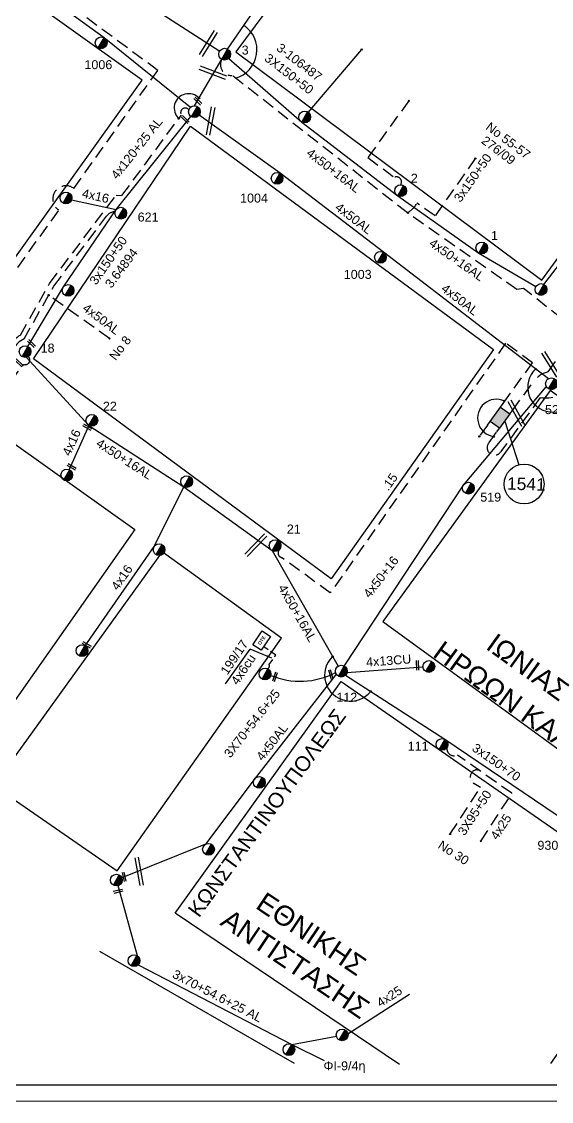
# Model space of a CAD drawing. Header units: millimetres. Extents: x 864 to 3062, y 833 to 2619.
# Drawn here: x 1488.5 to 1594.9, y 841.5 to 1058.2 of the extents above; entities that cross this region are included whole.
import ezdxf
from ezdxf.enums import TextEntityAlignment as Align

# ---------------------------------------------------------------- set-up
doc = ezdxf.new("R2010")
doc.units = ezdxf.units.MM
doc.linetypes.add('DASHED', pattern=[19.05, 12.7, -6.35])
for name, color, linetype, lineweight in [('.10', 7, 'Continuous', 30), ('.15', 7, 'Continuous', 30), ('3x150+50', 7, 'Continuous', 30), ('3x150+50CU', 7, 'Continuous', 30), ('3x150+70', 7, 'Continuous', 30), ('3x150+70AL', 7, 'DASHED', 30), ('3x70+54.6+25 AL', 7, 'SYN_LINE', 30), ('3X95+50', 7, 'Continuous', 30), ('4x120+25 AL', 7, 'SYN_LINE', 30), ('4x13CU', 7, 'Continuous', 30), ('4x16', 7, 'Continuous', 30), ('4x25', 7, 'Continuous', 30), ('4x50+16', 7, 'Continuous', 30), ('4x50+16AL', 7, 'Continuous', 30), ('4x50AL', 7, 'Continuous', 30), ('4x50CU', 7, 'Continuous', 30), ('text διευθύνσεων', 250, 'Continuous', 30), ('Υπόβαθρο ΔΕΗ', 7, 'Continuous', 30)]:
    doc.layers.add(name, color=color, linetype=linetype, lineweight=lineweight)
for name, color, linetype in [('Link Box 4 Διευθύνσεων', 7, 'Continuous'), ('Pillar OTE', 7, 'Continuous'), ('TEXT ΚΑΛΩΔΙΩΝ', 7, 'Continuous'), ('Άγνωστα', 7, 'Continuous'), ('Επιγραφές - Σχήματα', 7, 'Continuous'), ('Μηχανική τομή', 7, 'Continuous'), ('Στύλος ΦΜ', 7, 'Continuous'), ('Στύλος ΦΜ @ 1', 7, 'Continuous'), ('Συνδέσεις', 7, 'Continuous'), ('Συνεστραμμένα ΧΤ   3x70+54.6+25 AL', 7, 'SYN_LINE'), ('Τομή', 7, 'Continuous'), ('Υπόγεια καλώδια Παροχών ΧΤ   4x50AL', 7, 'DASHED'), ('Υπόγεια καλώδια Παροχών ΧΤ   4x6', 7, 'DASHED')]:
    doc.layers.add(name, color=color, linetype=linetype)
doc.styles.add('arial', font='arial.ttf')
doc.styles.get("Standard").update_dxf_attribs({"font": 'arial.ttf'})
doc.linetypes.add('PRANES_1r', pattern='A,0.5,[137,SPECLINE.shx,S=1,R=180,X=0,Y=0],0.5', length=1)
doc.linetypes.add('SYN_LINE', pattern='A,0.5,-0.0001,["/\\/\\/\\/",Standard,S=0.1,R=0,X=0,Y=-0.05],-0.25', length=0.7501)
doc.dimstyles.new('ISO-25', dxfattribs={"dimtxt": 2.5, "dimasz": 2.5, "dimexe": 1.25, "dimexo": 0.625, "dimtad": 1, "dimtxsty": 'Standard', "dimcen": 2.5, "dimadec": 0, "dimazin": 0, "dimtfac": 1, "dimtmove": 0, "dimatfit": 3, "dimfxl": 1, "dimarcsym": 0})

# ---------------------------------------------------------------- blocks, each defined once
blk = doc.blocks.new('ΥΠΑΡΧΩΝ ΤΣΙΜΕΝΤΕΝΙΟΣ ΣΤΥΛΟΣ')
at = {"layer": 'Στύλος ΦΜ'}
blk.add_hatch(color=7, dxfattribs=at).paths.add_polyline_path([(-1.29, -2.28, 0.574793), (2.62, 0, 0.268822), (1.3, 2.27)])
at = {"layer": 'Στύλος ΦΜ', "color": 7}
blk.add_line((-1.29, -2.28), (1.3, 2.27), dxfattribs=at)
blk.add_circle((0, 0), 2.62, dxfattribs=at)
at = {"layer": 'Στύλος ΦΜ', "flags": 4}
for tag, p in [('ΑΡΙΘΜΟΣ', (-4.68, 8.05)), ('ΤΥΠΟΣ', (-4.91, 3.03))]:
    blk.add_attdef(tag, p, '', height=4, dxfattribs=at)
blk = doc.blocks.new('LINK BOX 4 ΑΝΑΧΩΡΗΣΕΩΝ')
at = {"layer": 'Link Box 4 Διευθύνσεων', "ltscale": 40}
blk.add_hatch(color=256, dxfattribs=at).paths.add_polyline_path([(-3.54, 0), (-3.54, -4.67), (3.54, -4.67), (3.54, 0)])
for p, q in [((-3.54, 0), (-5.33, 0)), ((5.33, 0), (3.54, 0)), ((-3.54, -4.67), (-5.33, -4.67)), ((5.33, -4.67), (3.54, -4.67))]:
    blk.add_line(p, q, dxfattribs=at)
blk.add_lwpolyline([(-3.54, -4.67), (-3.54, 0), (3.54, 0), (3.54, -4.67)], close=True, dxfattribs=at)
blk = doc.blocks.new('ΤΟΜΗ')
at = {"layer": 'Τομή', "ltscale": 40}
for p, q in [((-5.68, 0), (17.06, 0)), ((-5.68, -2.77), (17.06, -2.77))]:
    blk.add_line(p, q, dxfattribs=at)
blk = doc.blocks.new('_ΣΥΝΔΕΣΗ')
at = {"layer": 'Συνδέσεις', "linetype": 'SYN_LINE', "ltscale": 40}
blk.add_hatch(color=256, dxfattribs=at).paths.add_polyline_path([(0.5, -0.01, 1), (-0.5, -0.01, 1)])
at = {"layer": 'Συνδέσεις'}
blk.add_circle((0, -0.01), 0.5, dxfattribs=at)
blk = doc.blocks.new('ΜΗΧΑΝΙΚΗ ΤΟΜΗ')
at = {"layer": 'Μηχανική τομή', "ltscale": 40}
for p, q in [((-1.89, 0.78), (5.69, 0.78)), ((-1.89, -0.77), (5.69, -0.77))]:
    blk.add_line(p, q, dxfattribs=at)
blk = doc.blocks.new('PILLAR ΟΤΕ')
at = {"layer": 'Pillar OTE', "ltscale": 40}
blk.add_lwpolyline([(-3.31, 2.02), (3.39, 2.02), (3.39, -1.99), (-3.31, -1.99)], close=True, dxfattribs=at)
at = {"layer": 'Pillar OTE', "insert": (-1.81, 0.71), "char_height": 1.3575, "width": 109.961, "attachment_point": 1}
blk.add_mtext('{\\fArial|b1|i0|c161|p34;OTE}', dxfattribs=at)

msp = doc.modelspace()

# ---------------------------------------------------------------- linework, layer by layer
at = {"layer": '.10', "color": 62, "linetype": 'DASHED', "lineweight": -3, "ltscale": 0.2}
msp.add_lwpolyline([(1566.26, 1042.33), (1558.04, 1030.95), (1563.36, 1026.97, -0.781795), (1564.61, 1025.47, -17.40251)], format="xyb", dxfattribs=at)
at = {"layer": '.15', "color": 151, "linetype": 'DASHED', "lineweight": -3, "ltscale": 0.2}
msp.add_lwpolyline([(1585.2, 981.58), (1591.12, 989.76), (1585.7, 993.69), (1550.51, 943.57), (1540.82, 950.63, -0.636899), (1540.37, 952.38, 29.117727)], format="xyb", dxfattribs=at)
at = {"layer": '3x150+50', "color": 62, "linetype": 'DASHED', "lineweight": -3, "ltscale": 0.2}
msp.add_lwpolyline([(1453.07, 971.91), (1460.29, 966.83), (1464.96, 973.48), (1463.34, 974.87), (1496.03, 1020.4, -1.041054), (1499.01, 1024.76), (1515.89, 1048.42), (1476.02, 1077.9, -0.382378), (1473.28, 1076.15, -0.34661)], format="xyb", dxfattribs=at)
at = {"layer": '3x150+50', "color": 27, "linetype": 'DASHED', "lineweight": -3, "ltscale": 0.2}
msp.add_lwpolyline([(1599.93, 996.31), (1589.26, 1004.68), (1587.97, 1004.45), (1565.99, 1019.84), (1530.83, 1047.42, -0.599316), (1528.71, 1050.66, -0.152996)], format="xyb", dxfattribs=at)
at = {"layer": '3x150+50', "color": 6, "linetype": 'DASHED', "lineweight": -3, "ltscale": 0.2}
msp.add_lwpolyline([(1452.36, 970.9), (1462.88, 963.5, -0.091629), (1465.46, 964.2), (1485.37, 989.92, -0.286309), (1488.29, 995.3), (1494.15, 1005.69), (1507.51, 1023.39), (1508.66, 1023.32), (1520.6, 1039.47, -0.949315), (1522.12, 1040.53, 0.929723)], format="xyb", dxfattribs=at)
at = {"layer": '3x150+50', "color": 27, "linetype": 'DASHED', "lineweight": -3, "ltscale": 0.2}
msp.add_lwpolyline([(1579.61, 1030.77), (1571.53, 1019.24), (1567.89, 1021.79)], dxfattribs=at)
at = {"layer": '3x150+50', "color": 2, "linetype": 'DASHED', "lineweight": -3, "ltscale": 0.2}
msp.add_lwpolyline([(1451.65, 969.89), (1462.59, 962.2, -0.141449), (1465.97, 963.22), (1486.4, 989.62, -0.322041), (1489.02, 994.56), (1494.99, 1005.14), (1505.58, 1019.17, -0.218357), (1507.31, 1020.1)], format="xyb", dxfattribs=at)
at = {"layer": '3x150+50', "color": 151, "linetype": 'DASHED', "lineweight": -3, "ltscale": 0.2}
msp.add_lwpolyline([(1624.49, 958.24), (1628.4, 963.73), (1626.02, 965.45, 0.299679), (1622.01, 968.28), (1599.07, 984.88, -0.225732), (1592.66, 982.78), (1584.7, 971.86, -1.070602), (1582.4, 973.75), (1583.96, 975.9)], format="xyb", dxfattribs=at)
at = {"layer": '3x150+50', "color": 27, "linetype": 'DASHED', "lineweight": -3, "ltscale": 0.2}
msp.add_arc((1563.29, 1024.38), 5.28, 300.752, 330.605, dxfattribs=at)
at = {"layer": '3x150+50CU', "color": 1, "linetype": 'DASHED', "lineweight": -3, "ltscale": 0.2}
msp.add_lwpolyline([(1450.95, 968.89), (1462.43, 960.81, -0.269437), (1467.7, 961.97), (1488.95, 989.43, 0.811928), (1489.88, 991.03)], format="xyb", dxfattribs=at)
at = {"layer": '3x150+70', "color": 151, "linetype": 'Continuous', "lineweight": -3, "ltscale": 0.2}
msp.add_lwpolyline([(1553.56, 927.07), (1573.52, 914.2), (1598.31, 897.44), (1618, 882.07)], dxfattribs=at)
at = {"layer": '3x150+70', "color": 151, "linetype": 'DASHED', "lineweight": -3, "ltscale": 0.2}
msp.add_lwpolyline([(1586.96, 903.36), (1576.01, 911.03, -0.573425), (1573.9, 912.5)], format="xyb", dxfattribs=at)
at = {"layer": '3x150+70AL', "color": 27, "linetype": 'DASHED', "lineweight": -3, "ltscale": 0.2}
msp.add_lwpolyline([(1587.09, 980.21), (1591.4, 986.11, -0.189613), (1594.27, 987.92), (1599.93, 996.31, -0.334068), (1601.22, 999.89), (1615.18, 1018.35, -0.968517), (1623.82, 1023.15, 11.799266)], format="xyb", dxfattribs=at)
at = {"layer": '3x150+70AL', "color": 151, "linetype": 'DASHED', "lineweight": -3, "ltscale": 0.2}
msp.add_lwpolyline([(1582.07, 977.27), (1580.42, 974.99)], dxfattribs=at)
at = {"layer": '3x70+54.6+25 AL', "color": 62, "linetype": 'SYN_LINE', "lineweight": -3, "ltscale": 15}
msp.add_lwpolyline([(1511.95, 868.94), (1542.77, 852.95), (1549.26, 849.74)], dxfattribs=at)
at = {"layer": '3x70+54.6+25 AL', "color": 62, "linetype": 'SYN_LINE', "lineweight": -3, "ltscale": 8}
msp.add_lwpolyline([(1542.77, 852.95), (1551.72, 854.66)], dxfattribs=at)
at = {"layer": '3X95+50', "color": 151, "linetype": 'DASHED', "lineweight": -3, "ltscale": 0.2}
msp.add_lwpolyline([(1574.57, 895.2), (1580.63, 904.54), (1579.31, 905.35, -0.783054), (1580.18, 908.11, -1.142455)], format="xyb", dxfattribs=at)
at = {"layer": '4x120+25 AL', "color": 6, "linetype": 'SYN_LINE', "lineweight": -3, "ltscale": 10}
msp.add_lwpolyline([(1523.27, 1041.31), (1528.71, 1050.66)], dxfattribs=at)
at = {"layer": '4x120+25 AL', "color": 2, "linetype": 'SYN_LINE', "lineweight": -3, "ltscale": 15}
msp.add_lwpolyline([(1507.51, 1020.49), (1522.49, 1039.21)], dxfattribs=at)
at = {"layer": '4x120+25 AL', "color": 1, "linetype": 'SYN_LINE', "lineweight": -3, "ltscale": 15}
msp.add_lwpolyline([(1489.81, 993.03), (1496.94, 1005), (1507.51, 1020.49)], dxfattribs=at)
at = {"layer": '4x13CU', "color": 2, "linetype": 'Continuous', "lineweight": -3, "ltscale": 0.2}
msp.add_lwpolyline([(1553.85, 927.59), (1569.1, 928.72)], dxfattribs=at)
at = {"layer": '4x16', "color": 2, "linetype": 'Continuous', "lineweight": -3, "ltscale": 0.2}
msp.add_lwpolyline([(1498.56, 1022.48), (1507.51, 1020.49)], dxfattribs=at)
at = {"layer": '4x16', "color": 173, "linetype": 'SYN_LINE', "lineweight": -3, "ltscale": 10}
msp.add_lwpolyline([(1502.05, 977.18), (1498.08, 968.32)], dxfattribs=at)
at = {"layer": '4x16', "color": 173, "linetype": 'SYN_LINE', "lineweight": -3, "ltscale": 15}
msp.add_lwpolyline([(1501.32, 932.95), (1515.17, 952.92), (1521.09, 964.9)], dxfattribs=at)
at = {"layer": '4x25', "color": 151, "linetype": 'DASHED', "lineweight": -3, "ltscale": 0.2}
msp.add_lwpolyline([(1580.73, 893.76), (1586.96, 903.36)], dxfattribs=at)
at = {"layer": '4x25', "color": 62, "linetype": 'SYN_LINE', "lineweight": -3, "ltscale": 15}
msp.add_lwpolyline([(1554.03, 855.1), (1566.4, 863.06)], dxfattribs=at)
at = {"layer": '4x50+16', "color": 27, "linetype": 'Continuous', "lineweight": -3, "ltscale": 0.2}
msp.add_lwpolyline([(1529.88, 1052.71), (1545.33, 1075.19), (1557.9, 1092.37), (1573.99, 1110.99)], dxfattribs=at)
at = {"layer": '4x50+16AL', "color": 133, "linetype": 'Continuous', "lineweight": -3, "ltscale": 0.2}
msp.add_lwpolyline([(1448.11, 1112.24), (1469.11, 1094.57), (1490.93, 1078.69), (1508.07, 1065.39), (1528.3, 1052.32)], dxfattribs=at)
at = {"layer": '4x50+16AL', "color": 62, "linetype": 'Continuous', "lineweight": -3, "ltscale": 0.2}
for points in [[(1530.11, 1050.84), (1544.78, 1038.05), (1564.04, 1023.27), (1580.33, 1011.78), (1591.79, 1005.07)], [(1593.39, 1005.49), (1607.82, 1024.22)]]:
    msp.add_lwpolyline(points, dxfattribs=at)
at = {"layer": '4x50+16AL', "color": 173, "linetype": 'Continuous', "lineweight": -3, "ltscale": 0.2}
msp.add_lwpolyline([(1489.48, 990.86), (1502.05, 977.18), (1521.09, 964.9), (1538.84, 952.06)], dxfattribs=at)
at = {"layer": '4x50+16AL', "color": 151, "linetype": 'Continuous', "lineweight": -3, "ltscale": 0.2}
msp.add_lwpolyline([(1538.84, 952.06), (1552.07, 928.87)], dxfattribs=at)
at = {"layer": '4x50AL', "color": 6, "linetype": 'Continuous', "lineweight": -3, "ltscale": 0.2}
msp.add_lwpolyline([(1522.44, 1041.01), (1505.08, 1054.99), (1487.21, 1067.98), (1473.05, 1078.02), (1459.39, 1087.66), (1441.38, 1099.85)], dxfattribs=at)
at = {"layer": '4x50AL', "color": 30, "linetype": 'Continuous', "lineweight": -3, "ltscale": 0.2}
msp.add_lwpolyline([(1594.31, 986.55), (1561.16, 1011.95), (1540.41, 1027.79), (1524.18, 1039.45)], dxfattribs=at)
at = {"layer": '4x50AL', "color": 2, "linetype": 'DASHED', "lineweight": -3, "ltscale": 0.2}
msp.add_lwpolyline([(1506.18, 994.64), (1493.96, 1003.31)], dxfattribs=at)
at = {"layer": '4x50AL', "color": 2, "linetype": 'Continuous', "lineweight": -3, "ltscale": 0.2}
for points in [[(1553.29, 928.9), (1577.22, 965.2), (1593.87, 984.96)], [(1551.7, 927.26), (1535.25, 906.15), (1525.44, 893.13), (1508.65, 886.39)]]:
    msp.add_lwpolyline(points, dxfattribs=at)
at = {"layer": '4x50AL', "color": 62, "linetype": 'Continuous', "lineweight": -3, "ltscale": 0.2}
msp.add_lwpolyline([(1507.75, 885.12), (1511.7, 870.79)], dxfattribs=at)
at = {"layer": '4x50CU', "color": 62, "linetype": 'SYN_LINE', "lineweight": -3, "ltscale": 15}
msp.add_lwpolyline([(1546.09, 1040.01), (1556.82, 1052.63)], dxfattribs=at)
at = {"layer": 'Άγνωστα', "linetype": 'Continuous', "ltscale": 0.2}
for centre, radius, start, end in [((1529.91, 1052.55), 5.87, 284.7907, 57.4703), ((1595.12, 984.85), 4.99, 132.7179, 328.9692), ((1583.84, 978.69), 3.76, 64.5979, 261.7591)]:
    msp.add_arc(centre, radius, start, end, dxfattribs=at)
at = {"layer": 'Επιγραφές - Σχήματα', "lineweight": -3}
msp.add_lwpolyline([(863.7, 1860.67), (3062.46, 1860.7), (3062.47, 841.56), (863.7, 841.54)], close=True, dxfattribs=at)
at = {"layer": 'Συνεστραμμένα ΧΤ   3x70+54.6+25 AL', "color": 2, "linetype": 'SYN_LINE', "lineweight": -2, "ltscale": 15}
msp.add_arc((1544.44, 941.25), 15.4, 247.4747, 297.54, dxfattribs=at)
at = {"layer": 'Υπόβαθρο ΔΕΗ', "lineweight": -3}
for points in [[(895.62, 1848.12), (2896.63, 1848.12), (2896.63, 844.79), (895.62, 844.79)], [(1602.79, 1067.71), (1564.14, 1096.05), (1531.55, 1052.18), (1592.99, 1006.31), (1607.56, 1026.33)], [(1449.59, 1091.59), (1416.85, 1046.34), (1479.48, 1000.13), (1512.73, 1046.47)], [(1583.3, 992.44), (1550.69, 946.42), (1490.9, 990.58), (1522.46, 1037.24)], [(1594.67, 984.17), (1561.06, 937.81), (1624.66, 891.56), (1658.5, 938.7)], [(1511.27, 956.28), (1479.43, 911.02), (1447.26, 933.91), (1481.17, 977.74)], [(1540.73, 934.53), (1516.73, 951.84), (1482.88, 904.92), (1507.72, 887.83)]]:
    msp.add_lwpolyline(points, close=True, dxfattribs=at)
for points in [[(1585.52, 978.06), (1588.33, 969.28)], [(1564.39, 848.92), (1519.33, 879.31), (1552.71, 925.81), (1617.27, 880.95), (1594.7, 849.15)], [(1504.17, 871.71), (1543.23, 849.21)]]:
    msp.add_lwpolyline(points, dxfattribs=at)
at = {"layer": 'Υπόβαθρο ΔΕΗ', "lineweight": -3, "ltscale": 0.1}
msp.add_lwpolyline([(1529.44, 925.32), (1534.39, 932.32)], dxfattribs=at)
at = {"layer": 'Υπόβαθρο ΔΕΗ', "lineweight": -3}
msp.add_circle((1589.42, 965.43), 4, dxfattribs=at)
for centre, radius, start, end in [((1522.04, 1040.88), 2.88, 42.7603, 227.0795), ((1554.56, 927.06), 5.19, 133.9046, 321.285)]:
    msp.add_arc(centre, radius, start, end, dxfattribs=at)
at = {"layer": 'Υπόγεια καλώδια Παροχών ΧΤ   4x6', "color": 2, "linetype": 'DASHED', "lineweight": -2, "ltscale": 0.1}
msp.add_lwpolyline([(1537.98, 928.32, 0.317959), (1538.23, 929.18), (1539.56, 931.06), (1537.13, 932.78)], format="xyb", dxfattribs=at)

# ---------------------------------------------------------------- block references
at = {"layer": 'Link Box 4 Διευθύνσεων', "lineweight": -3, "xscale": 0.4999999999999999, "yscale": 0.4999999999999999, "zscale": 0.4999999999999999, "rotation": 234.0561363786945}
msp.add_blockref('LINK BOX 4 ΑΝΑΧΩΡΗΣΕΩΝ', (1585.52, 978.06), dxfattribs=at)
at = {"layer": 'Pillar OTE', "xscale": 0.4999999999999998, "yscale": 0.4999999999999998, "zscale": 0.4999999999999998, "rotation": 55.99037191099755}
msp.add_blockref('PILLAR ΟΤΕ', (1536.7, 933.99), dxfattribs=at)
at = {"layer": 'Μηχανική τομή', "lineweight": -3, "xscale": 0.2499999999999462, "yscale": 0.2499999999999462, "zscale": 0.4999999999999997}
for p, rotation in [((1524.24, 1041.96), 135.6299564196613), ((1521.72, 1038.24), 135.6299564196613), ((1490.87, 993.27), 135.6299564196613), ((1488.35, 989.44), 135.6299564196613), ((1502.17, 976.57), 151.2011944064243), ((1499, 968.61), 151.2011944064243), ((1502.05, 932.9), 151.2011944064243), ((1568.04, 928.57), 91.97795076314684), ((1539.52, 927.14), 251.8139040299997), ((1550.44, 927.72), 286.3232298346506), ((1509.25, 886.14), 101.9545352187859), ((1508.37, 883.78), 192.7102332301893)]:
    msp.add_blockref('ΜΗΧΑΝΙΚΗ ΤΟΜΗ', p, dxfattribs=dict(at, rotation=rotation))
at = {"layer": 'Στύλος ΦΜ @ 1', "lineweight": -3, "ltscale": 40}
ref = msp.add_blockref('ΥΠΑΡΧΩΝ ΤΣΙΜΕΝΤΕΝΙΟΣ ΣΤΥΛΟΣ', (1504.5, 1053.97), dxfattribs=dict(at, xscale=0.4499999999998611, yscale=0.4499999999998611, zscale=0.4499999999998611))
ref.add_attrib('ΤΥΠΟΣ', '1006', (1501.14, 1048.69), dxfattribs={"layer": 'Στύλος ΦΜ', "height": 1.8, "flags": 4})
ref = msp.add_blockref('ΥΠΑΡΧΩΝ ΤΣΙΜΕΝΤΕΝΙΟΣ ΣΤΥΛΟΣ', (1529.29, 1051.69), dxfattribs=dict(at, xscale=0.4499999999997667, yscale=0.4499999999997667, zscale=0.4499999999997667))
ref.add_attrib('ΤΥΠΟΣ', '3', (1532.71, 1051.62), dxfattribs={"layer": 'Στύλος ΦΜ', "height": 1.8, "flags": 4})
for p, xscale, yscale, zscale in [((1523.23, 1040.14), 0.4499999999998181, 0.4499999999998181, 0.4499999999998181), ((1545.37, 1039.08), 0.4499999999998181, 0.4499999999998181, 0.4499999999998181), ((1497.44, 1022.84), 0.449999999999818, 0.449999999999818, 0.449999999999818), ((1592.8, 1004.47), 0.4499999999998181, 0.4499999999998181, 0.4499999999998181), ((1497.87, 1004.28), 0.4499999999998181, 0.4499999999998181, 0.4499999999998181), ((1497.6, 967.25), 0.449999999999818, 0.449999999999818, 0.449999999999818), ((1521.68, 965.92), 0.449999999999818, 0.449999999999818, 0.449999999999818), ((1516.14, 952.25), 0.4499999999998181, 0.4499999999998181, 0.4499999999998181), ((1500.65, 931.98), 0.4499999999998181, 0.4499999999998181, 0.4499999999998181), ((1570.28, 928.81), 0.4499999999998181, 0.4499999999998181, 0.4499999999998181), ((1537.4, 927.3), 0.4499999999998181, 0.4499999999998181, 0.4499999999998181), ((1536.26, 905.55), 0.4499999999998181, 0.4499999999998181, 0.4499999999998181), ((1526.06, 892.13), 0.4499999999998181, 0.4499999999998181, 0.4499999999998181), ((1507.56, 885.95), 0.4499999999998181, 0.4499999999998181, 0.4499999999998181), ((1511.11, 869.77), 0.4499999999998181, 0.4499999999998181, 0.4499999999998181), ((1552.88, 854.88), 0.4499999999998181, 0.4499999999998181, 0.4499999999998181), ((1542.19, 851.93), 0.4499999999998181, 0.4499999999998181, 0.4499999999998181)]:
    msp.add_blockref('ΥΠΑΡΧΩΝ ΤΣΙΜΕΝΤΕΝΙΟΣ ΣΤΥΛΟΣ', p, dxfattribs=dict(at, xscale=xscale, yscale=yscale, zscale=zscale))
ref = msp.add_blockref('ΥΠΑΡΧΩΝ ΤΣΙΜΕΝΤΕΝΙΟΣ ΣΤΥΛΟΣ', (1539.82, 1026.77), dxfattribs=dict(at, xscale=0.4499999999997751, yscale=0.4499999999997751, zscale=0.4499999999997751))
ref.add_attrib('ΤΥΠΟΣ', '1004', (1532.39, 1021.92), dxfattribs={"layer": 'Στύλος ΦΜ', "height": 1.8, "flags": 4})
ref = msp.add_blockref('ΥΠΑΡΧΩΝ ΤΣΙΜΕΝΤΕΝΙΟΣ ΣΤΥΛΟΣ', (1564.62, 1024.29), dxfattribs=dict(at, xscale=0.4499999999998356, yscale=0.4499999999998356, zscale=0.4499999999998356))
ref.add_attrib('ΤΥΠΟΣ', '2', (1566.67, 1025.9), dxfattribs={"layer": 'Στύλος ΦΜ', "height": 1.8, "flags": 4})
ref = msp.add_blockref('ΥΠΑΡΧΩΝ ΤΣΙΜΕΝΤΕΝΙΟΣ ΣΤΥΛΟΣ', (1508.44, 1019.78), dxfattribs=dict(at, xscale=0.4499999999998052, yscale=0.4499999999998052, zscale=0.4499999999998052))
ref.add_attrib('ΤΥΠΟΣ', '621', (1511.83, 1018.11), dxfattribs={"layer": 'Στύλος ΦΜ', "height": 1.8, "rotation": 360, "flags": 4})
ref = msp.add_blockref('ΥΠΑΡΧΩΝ ΤΣΙΜΕΝΤΕΝΙΟΣ ΣΤΥΛΟΣ', (1580.91, 1012.81), dxfattribs=dict(at, xscale=0.4499999999998705, yscale=0.4499999999998705, zscale=0.4499999999998705))
ref.add_attrib('ΤΥΠΟΣ', '1', (1582.77, 1014.39), dxfattribs={"layer": 'Στύλος ΦΜ', "height": 1.8, "flags": 4})
ref = msp.add_blockref('ΥΠΑΡΧΩΝ ΤΣΙΜΕΝΤΕΝΙΟΣ ΣΤΥΛΟΣ', (1560.57, 1010.93), dxfattribs=dict(at, xscale=0.4499999999997766, yscale=0.4499999999997766, zscale=0.4499999999997766))
ref.add_attrib('ΤΥΠΟΣ', '1003', (1553.21, 1006.6), dxfattribs={"layer": 'Στύλος ΦΜ', "height": 1.8, "flags": 4})
ref = msp.add_blockref('ΥΠΑΡΧΩΝ ΤΣΙΜΕΝΤΕΝΙΟΣ ΣΤΥΛΟΣ', (1489.23, 992.01), dxfattribs=dict(at, xscale=0.4499999999998247, yscale=0.4499999999998247, zscale=0.4499999999998247))
ref.add_attrib('ΤΥΠΟΣ', '18', (1492.35, 991.81), dxfattribs={"layer": 'Στύλος ΦΜ', "height": 1.8, "flags": 4})
ref = msp.add_blockref('ΥΠΑΡΧΩΝ ΤΣΙΜΕΝΤΕΝΙΟΣ ΣΤΥΛΟΣ', (1594.9, 985.54), dxfattribs=dict(at, xscale=0.4499999999998181, yscale=0.4499999999998181, zscale=0.4499999999998181))
ref.add_attrib('ΑΡΙΘΜΟΣ', '520', (1593.6, 979.46), dxfattribs={"layer": 'Στύλος ΦΜ', "height": 1.8, "flags": 4})
ref = msp.add_blockref('ΥΠΑΡΧΩΝ ΤΣΙΜΕΝΤΕΝΙΟΣ ΣΤΥΛΟΣ', (1502.63, 978.21), dxfattribs=dict(at, xscale=0.4499999999997522, yscale=0.4499999999997522, zscale=0.4499999999997522))
ref.add_attrib('ΤΥΠΟΣ', '22', (1504.85, 980.15), dxfattribs={"layer": 'Στύλος ΦΜ', "height": 1.8, "rotation": 360, "flags": 4})
ref = msp.add_blockref('ΥΠΑΡΧΩΝ ΤΣΙΜΕΝΤΕΝΙΟΣ ΣΤΥΛΟΣ', (1578.23, 964.6), dxfattribs=dict(at, xscale=0.4499999999998534, yscale=0.4499999999998534, zscale=0.4499999999998534))
ref.add_attrib('ΤΥΠΟΣ', '519', (1580.61, 961.9), dxfattribs={"layer": 'Στύλος ΦΜ', "height": 1.8, "flags": 4})
ref = msp.add_blockref('ΥΠΑΡΧΩΝ ΤΣΙΜΕΝΤΕΝΙΟΣ ΣΤΥΛΟΣ', (1539.42, 953.08), dxfattribs=dict(at, xscale=0.4499999999997816, yscale=0.4499999999997816, zscale=0.4499999999997816))
ref.add_attrib('ΤΥΠΟΣ', '21', (1541.78, 955.5), dxfattribs={"layer": 'Στύλος ΦΜ', "height": 1.8, "rotation": 360, "flags": 4})
ref = msp.add_blockref('ΥΠΑΡΧΩΝ ΤΣΙΜΕΝΤΕΝΙΟΣ ΣΤΥΛΟΣ', (1552.71, 927.88), dxfattribs=dict(at, xscale=0.4499999999998184, yscale=0.4499999999998184, zscale=0.4499999999998184))
ref.add_attrib('ΤΥΠΟΣ', '112', (1551.72, 921.73), dxfattribs={"layer": 'Στύλος ΦΜ', "height": 1.8, "flags": 4})
ref = msp.add_blockref('ΥΠΑΡΧΩΝ ΤΣΙΜΕΝΤΕΝΙΟΣ ΣΤΥΛΟΣ', (1572.94, 913.17), dxfattribs=dict(at, xscale=0.4499999999998189, yscale=0.4499999999998189, zscale=0.4499999999998189))
ref.add_attrib('ΤΥΠΟΣ', '111', (1566.04, 911.94), dxfattribs={"layer": 'Στύλος ΦΜ', "height": 1.8, "flags": 4})
ref = msp.add_blockref('ΥΠΑΡΧΩΝ ΤΣΙΜΕΝΤΕΝΙΟΣ ΣΤΥΛΟΣ', (1597.72, 896.42), dxfattribs=dict(at, xscale=0.4499999999998485, yscale=0.4499999999998485, zscale=0.4499999999998485))
ref.add_attrib('ΤΥΠΟΣ', '930', (1592.09, 892.03), dxfattribs={"layer": 'Στύλος ΦΜ', "height": 1.8, "flags": 4})
at = {"layer": 'Συνδέσεις', "lineweight": -3, "xscale": 0.25, "yscale": 0.25, "zscale": 0.25}
for p in [(1556.82, 1052.63), (1524.16, 1042.84), (1566.26, 1042.33), (1520.08, 1038.77), (1579.61, 1030.77), (1566.12, 1019.85), (1493.96, 1003.31), (1506.18, 994.64), (1591.76, 988.5), (1585.41, 982.13), (1581.23, 976.06), (1580.42, 974.99), (1583.34, 974.93), (1550.96, 930.8), (1558.61, 923.82), (1580.18, 908.11), (1574.57, 895.2), (1580.73, 893.77)]:
    msp.add_blockref('_ΣΥΝΔΕΣΗ', p, dxfattribs=at)
at = {"layer": 'Τομή', "lineweight": -3}
for p, xscale, yscale, zscale, rotation in [((1527.04, 1054.84), 0.2499999999999997, 0.2499999999999997, 0.2499999999999997, 237.8024547938037), ((1528.17, 1047.14), 0.2499999999999997, 0.2499999999999997, 0.2499999999999997, 159.273625057003), ((1525.92, 1036.93), 0.2499999999999997, 0.2499999999999997, 0.2499999999999997, 79.63681252850752), ((1594.25, 990.84), 0.2499999999999996, 0.2499999999999996, 0.2499999999999996, 302.097910974248), ((1588.25, 978.21), 0.2499999999999997, 0.2499999999999997, 0.2499999999999997, 118.6451210239183), ((1534.33, 952.37), 0.2499999999999996, 0.2499999999999996, 0.2499999999999996, 46.18882059323628), ((1512.21, 889.16), 0.2499999999999996, 0.2499999999999996, 0.2499999999999996, 280.1699668371016)]:
    msp.add_blockref('ΤΟΜΗ', p, dxfattribs=dict(at, xscale=xscale, yscale=yscale, zscale=zscale, rotation=rotation))

# ---------------------------------------------------------------- texts
at = {"layer": 'text διευθύνσεων', "color": 7, "lineweight": -3}
for s, height, rotation, p in [('ΙΩΝΙΑΣ', 4, 324.2307, (1590.17, 928.7)), ('ΚΩΝΣΤΑΝΤΙΝΟΥΠΟΛΕΩΣ', 3, 53.8192, (1537.77, 899.46))]:
    msp.add_text(s, height=height, rotation=rotation, dxfattribs=at).set_placement(p, align=Align.MIDDLE_CENTER)
at = {"layer": 'text διευθύνσεων', "color": 7, "linetype": 'PRANES_1r', "lineweight": -3}
for s, p in [('ΕΘΝΙΚΗΣ', (1546.7, 875.15)), ('ΑΝΤΙΣΤΑΣΗΣ', (1543.49, 869.15))]:
    msp.add_text(s, height=4, rotation=326.0009, dxfattribs=at).set_placement(p, align=Align.MIDDLE_CENTER)
at = {"layer": 'text διευθύνσεων', "color": 7, "lineweight": -3, "ltscale": 40, "insert": (1573.19, 934.21), "char_height": 4, "width": 94.4586, "attachment_point": 1, "rotation": 324.1214, "style": 'arial'}
msp.add_mtext('ΗΡΩΩΝ ΚΑΛΟΓΡΕΖΑΣ', dxfattribs=at)
at = {"layer": 'TEXT ΚΑΛΩΔΙΩΝ', "linetype": 'Continuous', "lineweight": -3, "ltscale": 0.2}
for s, rotation, p in [('3-106487', 322.478, (1544.29, 1050.09)), ('3X150+50', 322.478, (1542.24, 1047.75)), ('4x120+25 AL', 51.5381, (1511.63, 1032.83)), ('4x50+16AL', 322.478, (1551.18, 1028.34)), ('3x150+50', 54.9832, (1579.1, 1026.89)), ('4x16', 347.5111, (1503.39, 1023.25)), ('4x50AL', 322.6445, (1555.23, 1018.74)), ('3x150+50', 55.0473, (1505.94, 1010.3)), ('4x50+16AL', 324.8216, (1575.91, 1010.43)), ('4x50AL', 322.5458, (1576.53, 1002.44)), ('4x50AL', 323.2488, (1504.55, 998.55)), ('4x16', 65.8468, (1498.55, 973.77)), ('4x50+16AL', 327.1754, (1509.17, 970.45)), ('.15', 54.9272, (1562.42, 965.87)), ('4x16', 55.2618, (1508.65, 946.68)), ('4x50+16', 52.0706, (1560.67, 946.8)), ('4x50+16AL', 299.6907, (1543.91, 939.53)), ('4x13CU', 4.2568, (1562.22, 930.01)), ('3Χ70+54.6+25', 52.0706, (1534.79, 917.38)), ('4x50AL', 52.0706, (1538.81, 913.64)), ('3x150+70', 324.9955, (1583.85, 909.61)), ('3X95+50', 57.0338, (1579.48, 899.46)), ('4x25', 56.9845, (1584.75, 896.65)), ('3x70+54.6+25 AL', 332.5853, (1527.85, 862.72)), ('4x25', 32.7612, (1562.36, 862.6))]:
    msp.add_text(s, height=1.8, rotation=rotation, dxfattribs=at).set_placement(p, align=Align.MIDDLE_CENTER)
at = {"layer": 'Άγνωστα', "lineweight": -3, "ltscale": 40, "char_height": 1.8, "width": 27.758, "attachment_point": 1, "style": 'arial'}
for s, insert, rotation in [('No 55-57', (1582.64, 1038.18), 323), ('276/09', (1581.75, 1035.43), 323), ('3.64894', (1505.11, 1005.67), 53.1276), ('Nο 8', (1505.98, 991.19), 52.1404), ('No 30', (1572.92, 894.01), 327.2829)]:
    msp.add_mtext(s, dxfattribs=dict(at, insert=insert, rotation=rotation))
at = {"layer": 'Άγνωστα', "lineweight": -3, "insert": (1586.03, 966.81), "char_height": 2.5, "width": 13.4112, "attachment_point": 1, "rotation": 358.1643}
msp.add_mtext('1541', dxfattribs=at)
at = {"layer": 'Άγνωστα', "lineweight": -3, "ltscale": 40, "insert": (1549.13, 849.58), "char_height": 1.8, "width": 27.758, "attachment_point": 1, "line_spacing_factor": 3, "style": 'arial'}
msp.add_mtext('ΦΙ-9/4η', dxfattribs=at)
at = {"layer": 'Υπόγεια καλώδια Παροχών ΧΤ   4x50AL', "color": 7, "ltscale": 0.2, "char_height": 1.8, "attachment_point": 1, "rotation": 56}
for s, insert in [('199/17', (1528.34, 927.99)), ('4x6cu', (1530.41, 925.95))]:
    msp.add_mtext_dynamic_manual_height_columns(s, width=1.8, gutter_width=12.5, heights=[0.118], dxfattribs=dict(at, insert=insert))

# ---------------------------------------------------------------- leaders
at = {"layer": 'Επιγραφές - Σχήματα', "ltscale": 40}
msp.add_leader([(1538.74, 930.51), (1534.39, 932.32)], dimstyle='ISO-25', override={"dimasz": 1, "dimtad": 0}, dxfattribs=at)

doc.saveas('drawing.dxf')
